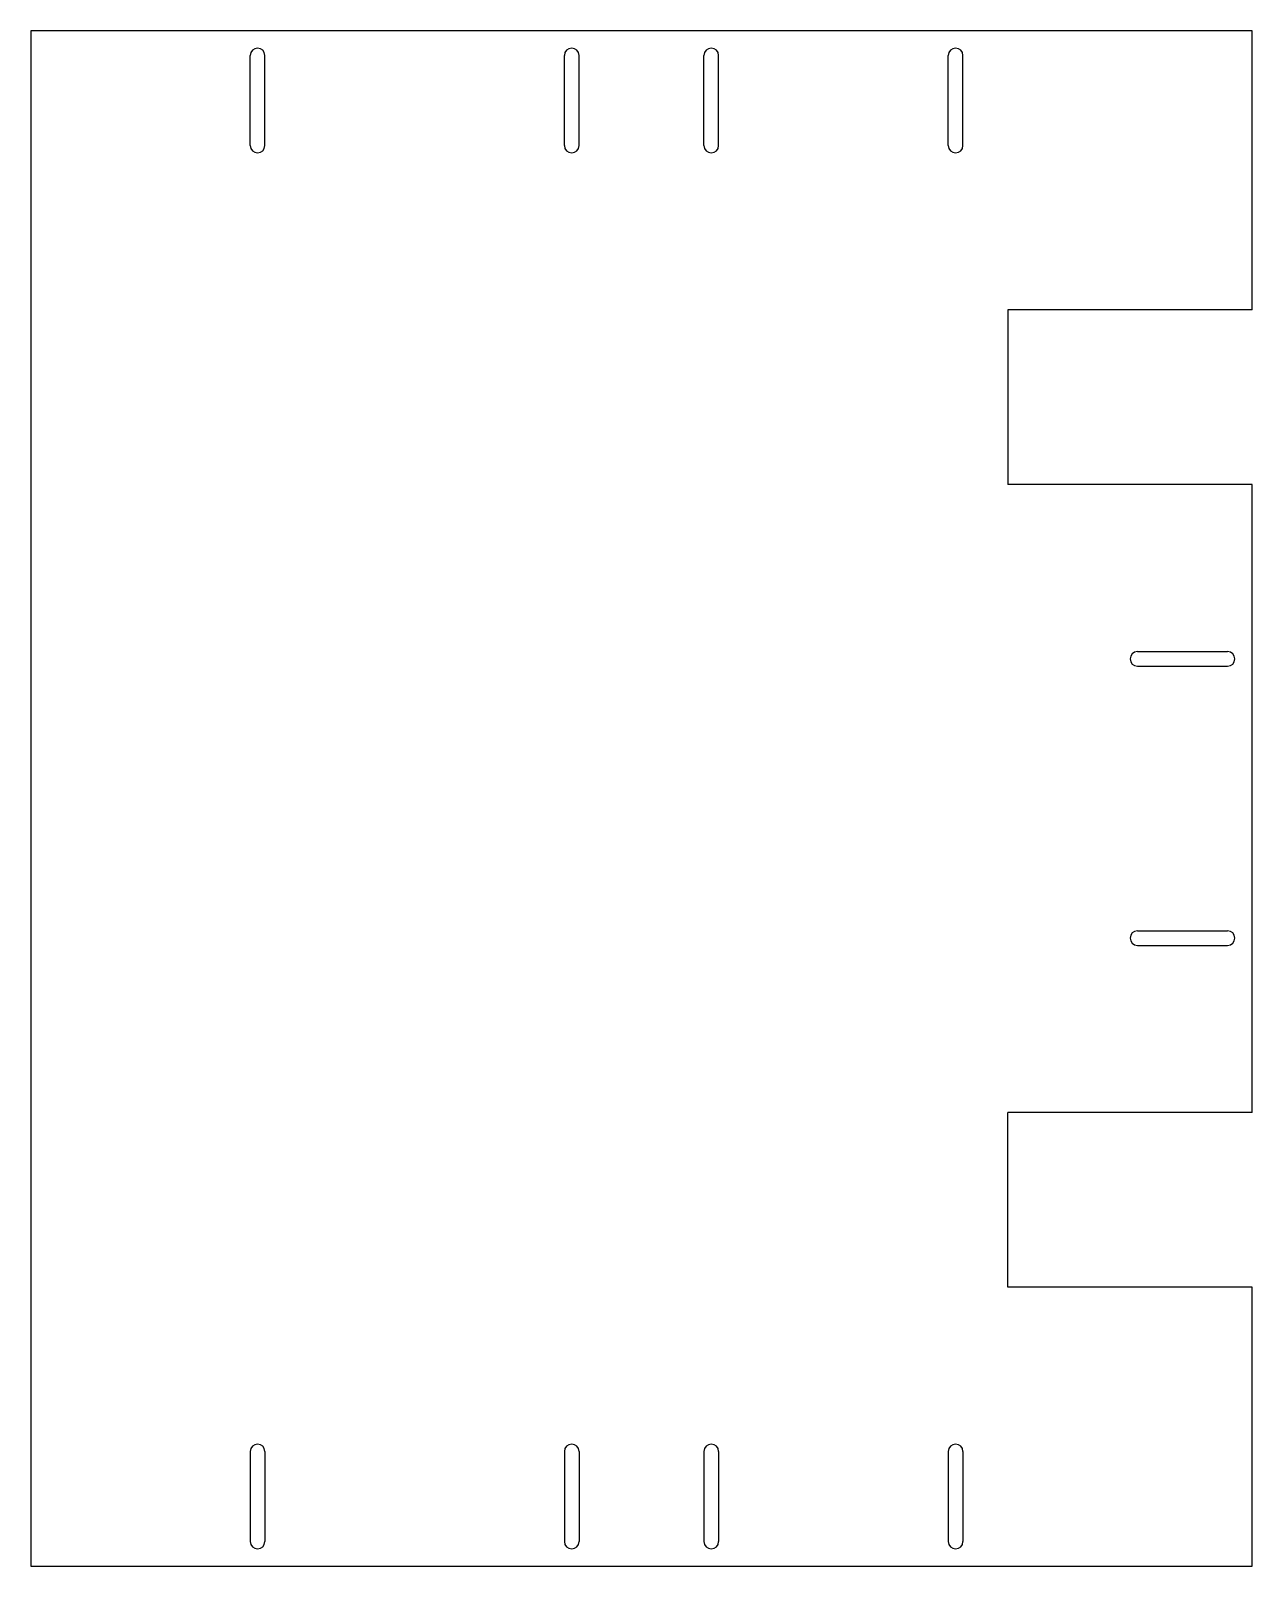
# Model space of a CAD drawing. Header units: millimetres. Extents: x -350 to 0, y 0 to 440.
import ezdxf

# ---------------------------------------------------------------- set-up
doc = ezdxf.new("R2010")
doc.units = ezdxf.units.MM

msp = doc.modelspace()

# ---------------------------------------------------------------- linework, layer by layer
at = {"color": 7, "linetype": 'Continuous', "lineweight": 25}
for p, q in [((0, 440), (-350, 440)), ((-350, 440), (-350, 0)), ((0, 360), (0, 440)), ((-287.1, 407.1), (-287.1, 432.9)), ((-282.9, 407.1), (-282.9, 432.9)), ((-197.1, 407.1), (-197.1, 432.9)), ((-192.9, 407.1), (-192.9, 432.9)), ((-157.1, 407.1), (-157.1, 432.9)), ((-152.9, 407.1), (-152.9, 432.9)), ((-87.1, 407.1), (-87.1, 432.9)), ((-82.9, 407.1), (-82.9, 432.9)), ((-70, 360), (-70, 310)), ((0, 360), (-70, 360)), ((0, 310), (-70, 310)), ((0, 130), (0, 310)), ((-32.9, 262.1), (-7.1, 262.1)), ((-32.9, 257.9), (-7.1, 257.9)), ((-32.9, 182.1), (-7.1, 182.1)), ((-32.9, 177.9), (-7.1, 177.9)), ((-70, 80), (-70, 130)), ((0, 130), (-70, 130)), ((0, 80), (-70, 80)), ((0, 0), (0, 80)), ((-287.1, 32.9), (-287.1, 7.1)), ((-282.9, 32.9), (-282.9, 7.1)), ((-197.1, 32.9), (-197.1, 7.1)), ((-192.9, 32.9), (-192.9, 7.1)), ((-157.1, 32.9), (-157.1, 7.1)), ((-152.9, 32.9), (-152.9, 7.1)), ((-87.1, 32.9), (-87.1, 7.1)), ((-82.9, 32.9), (-82.9, 7.1)), ((-350, 0), (0, 0))]:
    msp.add_line(p, q, dxfattribs=at)
for centre, start, end in [((-285, 432.9), 0, 180), ((-195, 432.9), 0, 180), ((-155, 432.9), 0, 180), ((-85, 432.9), 0, 180), ((-285, 407.1), 180, 0), ((-195, 407.1), 180, 0), ((-155, 407.1), 180, 0), ((-85, 407.1), 180, 0), ((-32.9, 260), 90, 270), ((-7.1, 260), 270, 90), ((-32.9, 180), 90, 270), ((-7.1, 180), 270, 90), ((-285, 32.9), 0, 180), ((-195, 32.9), 0, 180), ((-155, 32.9), 0, 180), ((-85, 32.9), 0, 180), ((-285, 7.1), 180, 0), ((-195, 7.1), 180, 0), ((-155, 7.1), 180, 0), ((-85, 7.1), 180, 0)]:
    msp.add_arc(centre, 2.1, start, end, dxfattribs=at)

doc.saveas('drawing.dxf')
